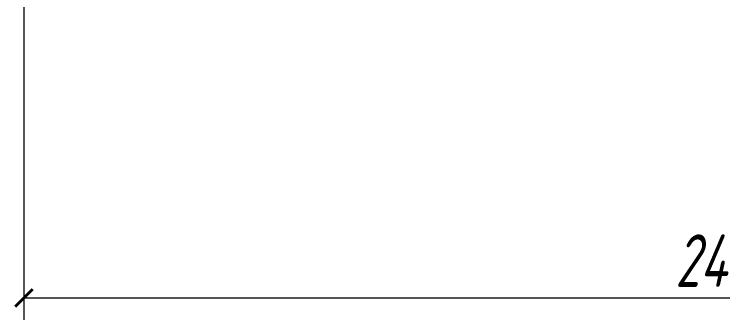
# Model space of a CAD drawing. Header units: millimetres. Extents: x 63062 to 67932, y -25501 to -20708.
# Drawn here: x 64237 to 65449, y -24688 to -24165 of the extents above; entities that cross this region are included whole.
import ezdxf

# ---------------------------------------------------------------- set-up
doc = ezdxf.new("R2010")
doc.units = ezdxf.units.MM
doc.header["$LTSCALE"] = 0.5
doc.layers.get('0').update_dxf_attribs({"lineweight": 13})
doc.layers.add('02 Dimention', color=4, linetype='Continuous', lineweight=5)
doc.styles.add('GB', font='gbeitc.shx', dxfattribs={"width": 0.8, "bigfont": 'gbcbig.shx'})
doc.dimstyles.new('S-030', dxfattribs={"dimscale": 30, "dimtxt": 3, "dimasz": 1, "dimexe": 1.25, "dimexo": 0, "dimtad": 1, "dimdec": 1, "dimdsep": 46, "dimtxsty": 'GB', "dimblk": 'ARCHTICK', "dimcen": 3.5, "dimclrd": 256, "dimclre": 256, "dimclrt": 3, "dimazin": 2, "dimtfac": 1, "dimtdec": 1, "dimtmove": 0, "dimatfit": 3, "dimldrblk": 'DOT', "dimfxl": 1.75, "dimlwd": -1, "dimlwe": -1, "dimarcsym": 0})

# ---------------------------------------------------------------- blocks, each defined once
blk = doc.blocks.new('_ArchTick')
at = {"color": 0, "linetype": 'ByBlock', "const_width": 0.15}
blk.add_lwpolyline([(-0.5, -0.5), (0.5, 0.5)], dxfattribs=at)
blk = doc.blocks.new('*D259')
at = {"layer": '02 Dimention', "transparency": 16777216}
for p, q in [((64253.3, -24150.8), (64253.3, -24688.3)), ((66653.3, -24450.8), (66653.3, -24688.3)), ((64253.3, -24650.8), (66653.3, -24650.8))]:
    blk.add_line(p, q, dxfattribs=at)
at = {"layer": '02 Dimention', "transparency": 16777216, "xscale": 30, "yscale": 30, "zscale": 30, "rotation": 180}
blk.add_blockref('_ArchTick', (64253.3, -24650.8), dxfattribs=at)
at = {"layer": '02 Dimention', "transparency": 16777216, "xscale": 30, "yscale": 30, "zscale": 30}
blk.add_blockref('_ArchTick', (66653.3, -24650.8), dxfattribs=at)
at = {"layer": '02 Dimention', "color": 3, "transparency": 16777216, "insert": (65453.3, -24587), "char_height": 90, "attachment_point": 5, "style": 'GB'}
blk.add_mtext('2400', dxfattribs=at)
blk = doc.blocks.new('_Dot')
at = {"color": 0, "linetype": 'ByBlock', "lineweight": -2}
blk.add_line((-0.5, 0), (-1, 0), dxfattribs=at)
at = {"color": 0, "linetype": 'ByBlock', "const_width": 0.5}
blk.add_lwpolyline([(-0.25, 0, 1), (0.25, 0, 1)], format="xyb", close=True, dxfattribs=at)

msp = doc.modelspace()

# ---------------------------------------------------------------- dimensions: what is measured, and where the dimension line sits
at = {"layer": '02 Dimention'}
dim = msp.add_linear_dim(base=(66653.26, -24650.78), p1=(64253.26, -24150.78), p2=(66653.26, -24450.78), dimstyle='S-030', dxfattribs=at)
dim.commit()
dim.dimension.update_dxf_attribs({"geometry": '*D259', "text_midpoint": (65453.26, -24650.78), "dimtype": 160})

doc.saveas('drawing.dxf')
